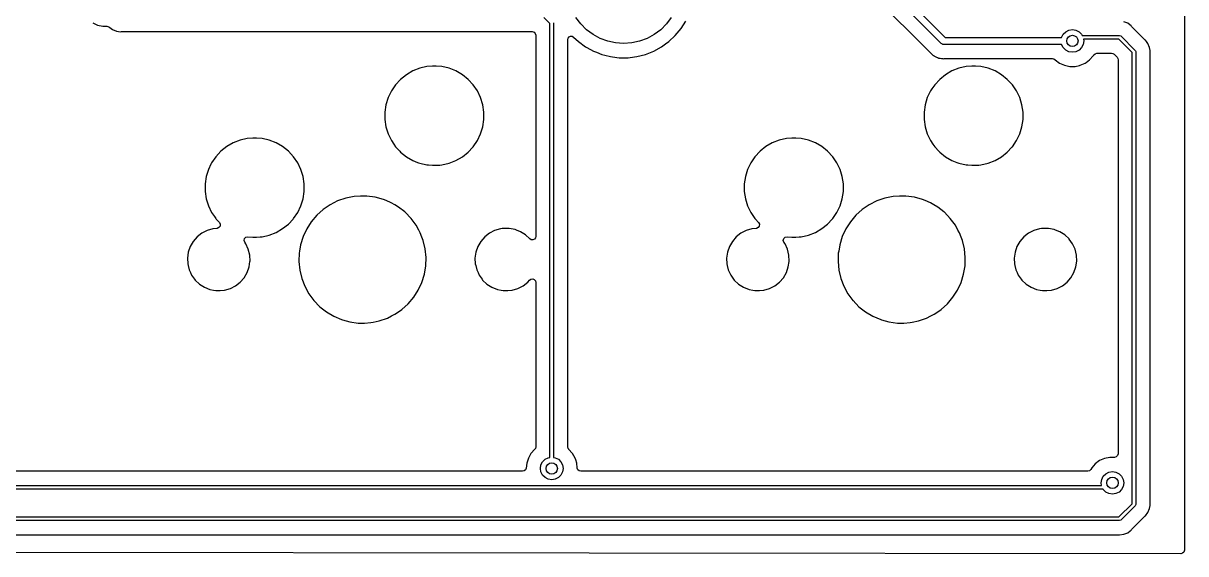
# Model space of a CAD drawing. Extents: x 30 to 259, y -142 to -25.
# Drawn here: x 217.8 to 258.88, y -121.12 to -102.38 of the extents above; entities that cross this region are included whole.
import ezdxf

# ---------------------------------------------------------------- set-up
doc = ezdxf.new("R2010")
doc.units = 0
doc.layers.add('BLACK', color=7, linetype='CONTINUOUS')

msp = doc.modelspace()

# ---------------------------------------------------------------- linework, layer by layer
at = {"layer": 'BLACK', "linetype": 'CONTINUOUS'}
for p, q in [((258.875, -27.3999), (258.825, -121)), ((250.232, -103.088), (238.212, -91.0684)), ((238.425, -90.9282), (250.372, -102.875)), ((237.883, -91.4473), (249.819, -103.384)), ((236.41, -102.388), (236.194, -102.171)), ((237.503, -102.402), (237.331, -102.173)), ((240.697, -102.173), (240.525, -102.402)), ((220.257, -102.364), (220.43, -102.441)), ((220.43, -102.441), (220.615, -102.48)), ((220.615, -102.48), (220.755, -102.48)), ((220.755, -102.48), (220.795, -102.487)), ((220.795, -102.487), (220.83, -102.506)), ((220.83, -102.506), (220.859, -102.528)), ((220.859, -102.528), (220.859, -102.528)), ((220.859, -102.528), (220.954, -102.601)), ((220.954, -102.601), (220.954, -102.601)), ((220.954, -102.601), (220.954, -102.601)), ((220.954, -102.601), (221.091, -102.657)), ((221.091, -102.657), (221.238, -102.677)), ((221.238, -102.677), (221.267, -102.673)), ((221.267, -102.673), (221.283, -102.672)), ((221.283, -102.672), (235.786, -102.672)), ((235.786, -102.672), (235.848, -102.689)), ((236.41, -117.72), (236.41, -102.388)), ((236.537, -102.362), (236.537, -117.72)), ((237.704, -102.603), (237.503, -102.402)), ((237.933, -102.775), (237.704, -102.603)), ((240.324, -102.603), (240.095, -102.775)), ((240.525, -102.402), (240.324, -102.603)), ((240.84, -102.807), (241.041, -102.565)), ((241.041, -102.565), (241.21, -102.299)), ((254.546, -102.765), (254.635, -102.676)), ((254.635, -102.676), (254.746, -102.62)), ((254.746, -102.62), (254.87, -102.6)), ((254.87, -102.6), (254.994, -102.62)), ((254.994, -102.62), (255.105, -102.676)), ((255.105, -102.676), (255.194, -102.765)), ((256.824, -102.377), (256.687, -102.321)), ((256.898, -102.434), (256.824, -102.377)), ((256.942, -102.468), (256.898, -102.434)), ((256.898, -102.434), (256.898, -102.434)), ((256.96, -102.491), (256.942, -102.468)), ((256.971, -102.503), (256.96, -102.491)), ((257.415, -102.947), (256.971, -102.503)), ((235.848, -102.689), (235.893, -102.734)), ((235.893, -102.734), (235.91, -102.796)), ((235.91, -102.796), (235.91, -109.908)), ((237.038, -102.953), (237.051, -102.898)), ((237.038, -105.776), (237.038, -102.953)), ((237.051, -102.898), (237.088, -102.854)), ((237.088, -102.854), (237.14, -102.831)), ((237.14, -102.831), (237.197, -102.834)), ((237.197, -102.834), (237.247, -102.863)), ((237.247, -102.863), (237.417, -103.022)), ((237.417, -103.022), (237.672, -103.207)), ((238.183, -102.911), (237.933, -102.775)), ((238.451, -103.011), (238.183, -102.911)), ((238.729, -103.072), (238.451, -103.011)), ((239.014, -103.092), (238.729, -103.072)), ((239.299, -103.072), (239.014, -103.092)), ((239.577, -103.011), (239.299, -103.072)), ((239.845, -102.911), (239.577, -103.011)), ((240.095, -102.775), (239.845, -102.911)), ((240.499, -103.104), (240.611, -103.022)), ((240.611, -103.022), (240.84, -102.807)), ((240.84, -102.807), (240.84, -102.807)), ((240.84, -102.807), (240.84, -102.807)), ((250.259, -103.103), (250.232, -103.088)), ((250.372, -102.875), (254.49, -102.875)), ((254.49, -102.875), (254.546, -102.765)), ((255.194, -102.765), (255.215, -102.806)), ((255.215, -102.806), (256.54, -102.806)), ((255.27, -103), (255.25, -103.124)), ((256.514, -102.933), (255.259, -102.933)), ((255.259, -102.933), (255.27, -103)), ((256.984, -103.404), (256.514, -102.933)), ((256.54, -102.806), (256.585, -102.825)), ((256.585, -102.825), (257.093, -103.333)), ((257.427, -102.958), (257.415, -102.947)), ((257.45, -102.976), (257.427, -102.958)), ((257.486, -103.022), (257.45, -102.976)), ((257.541, -103.094), (257.486, -103.022)), ((257.597, -103.231), (257.541, -103.094)), ((237.672, -103.207), (237.714, -103.231)), ((237.714, -103.231), (237.947, -103.359)), ((237.947, -103.359), (238.059, -103.403)), ((238.059, -103.403), (238.24, -103.475)), ((238.24, -103.475), (238.345, -103.502)), ((238.345, -103.502), (238.545, -103.553)), ((239.483, -103.553), (239.788, -103.475)), ((239.788, -103.475), (240.081, -103.359)), ((240.081, -103.359), (240.356, -103.207)), ((240.356, -103.207), (240.499, -103.104)), ((249.819, -103.384), (249.832, -103.4)), ((249.832, -103.4), (249.834, -103.402)), ((249.834, -103.402), (249.834, -103.402)), ((249.834, -103.402), (249.868, -103.434)), ((249.868, -103.434), (249.883, -103.448)), ((249.883, -103.448), (249.886, -103.451)), ((249.886, -103.451), (249.906, -103.47)), ((249.906, -103.47), (249.909, -103.473)), ((249.909, -103.473), (249.918, -103.48)), ((249.918, -103.48), (249.949, -103.51)), ((250.285, -103.12), (250.259, -103.103)), ((250.291, -103.121), (250.285, -103.12)), ((250.293, -103.122), (250.291, -103.121)), ((250.298, -103.122), (250.293, -103.122)), ((250.32, -103.125), (250.298, -103.122)), ((254.49, -103.125), (250.32, -103.125)), ((254.546, -103.235), (254.49, -103.125)), ((254.635, -103.324), (254.546, -103.235)), ((254.746, -103.38), (254.635, -103.324)), ((254.87, -103.4), (254.746, -103.38)), ((254.994, -103.38), (254.87, -103.4)), ((255.105, -103.324), (254.994, -103.38)), ((255.194, -103.235), (255.105, -103.324)), ((255.25, -103.124), (255.194, -103.235)), ((255.615, -103.51), (255.623, -103.496)), ((255.623, -103.496), (255.669, -103.451)), ((255.669, -103.451), (255.731, -103.434)), ((255.731, -103.434), (256.255, -103.434)), ((256.255, -103.434), (256.302, -103.443)), ((256.302, -103.443), (256.343, -103.47)), ((256.343, -103.47), (256.448, -103.575)), ((256.984, -119.354), (256.984, -103.404)), ((257.093, -103.333), (257.098, -103.346)), ((257.098, -103.346), (257.111, -103.378)), ((257.111, -103.378), (257.111, -119.38)), ((257.612, -103.338), (257.597, -103.231)), ((257.617, -103.378), (257.612, -103.338)), ((257.612, -103.423), (257.613, -103.407)), ((257.612, -119.335), (257.612, -103.423)), ((257.613, -103.407), (257.615, -103.393)), ((257.615, -103.393), (257.617, -103.378)), ((232.066, -103.909), (231.81, -103.968)), ((232.262, -103.894), (232.066, -103.909)), ((232.393, -103.894), (232.262, -103.894)), ((232.262, -103.894), (232.262, -103.894)), ((232.589, -103.909), (232.393, -103.894)), ((232.393, -103.894), (232.393, -103.894)), ((232.845, -103.968), (232.589, -103.909)), ((238.545, -103.553), (238.778, -103.583)), ((238.778, -103.583), (238.857, -103.593)), ((238.857, -103.593), (238.857, -103.593)), ((238.857, -103.593), (239.171, -103.593)), ((239.171, -103.593), (239.241, -103.584)), ((239.171, -103.593), (239.171, -103.593)), ((239.241, -103.584), (239.483, -103.553)), ((249.949, -103.51), (249.967, -103.52)), ((249.967, -103.52), (249.983, -103.53)), ((249.983, -103.53), (249.995, -103.539)), ((249.995, -103.539), (249.999, -103.543)), ((249.999, -103.543), (250.023, -103.553)), ((250.023, -103.553), (250.039, -103.56)), ((250.039, -103.56), (250.05, -103.565)), ((250.05, -103.565), (250.088, -103.586)), ((250.088, -103.586), (250.107, -103.591)), ((250.107, -103.591), (250.126, -103.597)), ((250.126, -103.597), (250.144, -103.605)), ((250.144, -103.605), (250.187, -103.612)), ((250.187, -103.612), (250.199, -103.615)), ((250.199, -103.615), (250.241, -103.626)), ((250.241, -103.626), (250.261, -103.626)), ((250.261, -103.626), (250.28, -103.627)), ((250.28, -103.627), (250.3, -103.63)), ((250.3, -103.63), (250.344, -103.626)), ((250.344, -103.626), (250.355, -103.626)), ((250.355, -103.626), (254.166, -103.626)), ((251.116, -103.909), (250.86, -103.968)), ((251.312, -103.894), (251.116, -103.909)), ((251.443, -103.894), (251.312, -103.894)), ((251.312, -103.894), (251.312, -103.894)), ((251.639, -103.909), (251.443, -103.894)), ((251.443, -103.894), (251.443, -103.894)), ((251.895, -103.968), (251.639, -103.909)), ((254.166, -103.626), (254.217, -103.636)), ((254.217, -103.636), (254.258, -103.667)), ((254.258, -103.667), (254.264, -103.673)), ((254.264, -103.673), (254.417, -103.784)), ((254.417, -103.784), (254.417, -103.784)), ((254.417, -103.784), (254.417, -103.784)), ((254.417, -103.784), (254.59, -103.861)), ((254.59, -103.861), (254.775, -103.9)), ((254.775, -103.9), (254.775, -103.9)), ((254.775, -103.9), (254.965, -103.9)), ((254.965, -103.9), (255.121, -103.867)), ((254.965, -103.9), (254.965, -103.9)), ((255.121, -103.867), (255.15, -103.861)), ((255.15, -103.861), (255.323, -103.784)), ((255.323, -103.784), (255.352, -103.763)), ((255.352, -103.763), (255.476, -103.673)), ((255.476, -103.673), (255.48, -103.668)), ((255.48, -103.668), (255.603, -103.532)), ((255.603, -103.532), (255.615, -103.51)), ((256.448, -103.575), (256.475, -103.616)), ((256.475, -103.616), (256.484, -103.663)), ((256.484, -103.663), (256.484, -117.593)), ((231.339, -104.195), (231.134, -104.358)), ((231.566, -104.063), (231.339, -104.195)), ((231.81, -103.968), (231.566, -104.063)), ((233.089, -104.063), (232.845, -103.968)), ((233.316, -104.195), (233.089, -104.063)), ((233.521, -104.358), (233.316, -104.195)), ((233.316, -104.195), (233.316, -104.195)), ((250.389, -104.195), (250.184, -104.358)), ((250.616, -104.063), (250.389, -104.195)), ((250.86, -103.968), (250.616, -104.063)), ((252.139, -104.063), (251.895, -103.968)), ((252.366, -104.195), (252.139, -104.063)), ((252.571, -104.358), (252.366, -104.195)), ((252.366, -104.195), (252.366, -104.195)), ((230.855, -104.698), (230.807, -104.767)), ((230.955, -104.551), (230.855, -104.698)), ((231.134, -104.358), (230.955, -104.551)), ((233.7, -104.551), (233.521, -104.358)), ((233.521, -104.358), (233.521, -104.358)), ((233.521, -104.358), (233.521, -104.358)), ((233.848, -104.767), (233.7, -104.551)), ((233.7, -104.551), (233.7, -104.551)), ((233.7, -104.551), (233.7, -104.551)), ((249.905, -104.698), (249.857, -104.767)), ((250.005, -104.551), (249.905, -104.698)), ((250.184, -104.358), (250.005, -104.551)), ((252.75, -104.551), (252.571, -104.358)), ((252.571, -104.358), (252.571, -104.358)), ((252.571, -104.358), (252.571, -104.358)), ((252.898, -104.767), (252.75, -104.551)), ((252.75, -104.551), (252.75, -104.551)), ((252.75, -104.551), (252.75, -104.551)), ((230.693, -105.004), (230.616, -105.254)), ((230.807, -104.767), (230.693, -105.004)), ((233.962, -105.004), (233.848, -104.767)), ((234.039, -105.254), (233.962, -105.004)), ((249.743, -105.004), (249.666, -105.254)), ((249.857, -104.767), (249.743, -105.004)), ((253.012, -105.004), (252.898, -104.767)), ((253.089, -105.254), (253.012, -105.004)), ((230.616, -105.254), (230.577, -105.514)), ((230.577, -105.514), (230.577, -105.776)), ((234.078, -105.514), (234.039, -105.254)), ((234.078, -105.776), (234.078, -105.514)), ((249.666, -105.254), (249.627, -105.514)), ((249.627, -105.514), (249.627, -105.776)), ((253.128, -105.514), (253.089, -105.254)), ((253.128, -105.776), (253.128, -105.514)), ((230.577, -105.776), (230.616, -106.036)), ((234.039, -106.036), (234.078, -105.776)), ((237.038, -110.672), (237.038, -105.776)), ((249.627, -105.776), (249.666, -106.036)), ((253.089, -106.036), (253.128, -105.776)), ((230.616, -106.036), (230.693, -106.286)), ((230.693, -106.286), (230.807, -106.523)), ((233.848, -106.523), (233.962, -106.286)), ((233.962, -106.286), (234.039, -106.036)), ((249.666, -106.036), (249.743, -106.286)), ((249.743, -106.286), (249.857, -106.523)), ((252.898, -106.523), (253.012, -106.286)), ((253.012, -106.286), (253.089, -106.036)), ((224.989, -106.735), (224.784, -106.898)), ((225.216, -106.603), (224.989, -106.735)), ((225.46, -106.508), (225.216, -106.603)), ((225.716, -106.449), (225.46, -106.508)), ((225.912, -106.434), (225.716, -106.449)), ((226.043, -106.434), (225.912, -106.434)), ((225.912, -106.434), (225.912, -106.434)), ((226.239, -106.449), (226.043, -106.434)), ((226.043, -106.434), (226.043, -106.434)), ((226.495, -106.508), (226.239, -106.449)), ((226.739, -106.603), (226.495, -106.508)), ((226.966, -106.735), (226.739, -106.603)), ((227.171, -106.898), (226.966, -106.735)), ((226.966, -106.735), (226.966, -106.735)), ((230.807, -106.523), (230.89, -106.644)), ((230.89, -106.644), (230.955, -106.739)), ((230.955, -106.739), (231.102, -106.898)), ((233.521, -106.932), (233.684, -106.756)), ((233.684, -106.756), (233.7, -106.739)), ((233.7, -106.739), (233.848, -106.523)), ((233.7, -106.739), (233.7, -106.739)), ((233.7, -106.739), (233.7, -106.739)), ((244.039, -106.735), (243.834, -106.898)), ((244.266, -106.603), (244.039, -106.735)), ((244.51, -106.508), (244.266, -106.603)), ((244.766, -106.449), (244.51, -106.508)), ((244.962, -106.434), (244.766, -106.449)), ((245.093, -106.434), (244.962, -106.434)), ((244.962, -106.434), (244.962, -106.434)), ((245.289, -106.449), (245.093, -106.434)), ((245.093, -106.434), (245.093, -106.434)), ((245.545, -106.508), (245.289, -106.449)), ((245.789, -106.603), (245.545, -106.508)), ((246.016, -106.735), (245.789, -106.603)), ((246.221, -106.898), (246.016, -106.735)), ((246.016, -106.735), (246.016, -106.735)), ((249.857, -106.523), (249.94, -106.644)), ((249.94, -106.644), (250.005, -106.739)), ((250.005, -106.739), (250.152, -106.898)), ((252.571, -106.932), (252.734, -106.756)), ((252.734, -106.756), (252.75, -106.739)), ((252.75, -106.739), (252.898, -106.523)), ((252.75, -106.739), (252.75, -106.739)), ((252.75, -106.739), (252.75, -106.739)), ((224.605, -107.091), (224.457, -107.307)), ((224.784, -106.898), (224.605, -107.091)), ((227.35, -107.091), (227.171, -106.898)), ((227.171, -106.898), (227.171, -106.898)), ((227.171, -106.898), (227.171, -106.898)), ((227.498, -107.307), (227.35, -107.091)), ((227.35, -107.091), (227.35, -107.091)), ((227.35, -107.091), (227.35, -107.091)), ((231.102, -106.898), (231.134, -106.932)), ((231.134, -106.932), (231.339, -107.095)), ((231.339, -107.095), (231.566, -107.227)), ((233.089, -107.227), (233.316, -107.095)), ((233.316, -107.095), (233.521, -106.932)), ((243.655, -107.091), (243.507, -107.307)), ((243.834, -106.898), (243.655, -107.091)), ((246.4, -107.091), (246.221, -106.898)), ((246.221, -106.898), (246.221, -106.898)), ((246.221, -106.898), (246.221, -106.898)), ((246.548, -107.307), (246.4, -107.091)), ((246.4, -107.091), (246.4, -107.091)), ((246.4, -107.091), (246.4, -107.091)), ((250.152, -106.898), (250.184, -106.932)), ((250.184, -106.932), (250.389, -107.095)), ((250.389, -107.095), (250.616, -107.227)), ((252.139, -107.227), (252.366, -107.095)), ((252.366, -107.095), (252.571, -106.932)), ((224.343, -107.544), (224.266, -107.794)), ((224.433, -107.359), (224.343, -107.544)), ((224.457, -107.307), (224.433, -107.359)), ((227.612, -107.544), (227.498, -107.307)), ((227.689, -107.794), (227.612, -107.544)), ((231.566, -107.227), (231.734, -107.293)), ((231.734, -107.293), (231.772, -107.307)), ((231.772, -107.307), (231.81, -107.322)), ((231.81, -107.322), (232.066, -107.381)), ((232.066, -107.381), (232.122, -107.385)), ((232.122, -107.385), (232.262, -107.395)), ((232.262, -107.395), (232.262, -107.395)), ((232.262, -107.395), (232.393, -107.395)), ((232.393, -107.395), (232.516, -107.386)), ((232.393, -107.395), (232.393, -107.395)), ((232.516, -107.386), (232.589, -107.381)), ((232.589, -107.381), (232.845, -107.322)), ((232.845, -107.322), (233.089, -107.227)), ((243.393, -107.544), (243.316, -107.794)), ((243.483, -107.359), (243.393, -107.544)), ((243.507, -107.307), (243.483, -107.359)), ((246.662, -107.544), (246.548, -107.307)), ((246.739, -107.794), (246.662, -107.544)), ((250.616, -107.227), (250.784, -107.293)), ((250.784, -107.293), (250.822, -107.307)), ((250.822, -107.307), (250.86, -107.322)), ((250.86, -107.322), (251.116, -107.381)), ((251.116, -107.381), (251.172, -107.385)), ((251.172, -107.385), (251.312, -107.395)), ((251.312, -107.395), (251.312, -107.395)), ((251.312, -107.395), (251.443, -107.395)), ((251.443, -107.395), (251.566, -107.386)), ((251.443, -107.395), (251.443, -107.395)), ((251.566, -107.386), (251.639, -107.381)), ((251.639, -107.381), (251.895, -107.322)), ((251.895, -107.322), (252.139, -107.227)), ((224.266, -107.794), (224.227, -108.054)), ((227.728, -108.054), (227.689, -107.794)), ((243.316, -107.794), (243.277, -108.054)), ((246.778, -108.054), (246.739, -107.794)), ((224.227, -108.054), (224.227, -108.316)), ((224.227, -108.316), (224.266, -108.576)), ((227.689, -108.576), (227.728, -108.316)), ((227.728, -108.316), (227.728, -108.054)), ((243.277, -108.054), (243.277, -108.316)), ((243.277, -108.316), (243.316, -108.576)), ((246.739, -108.576), (246.778, -108.316)), ((246.778, -108.316), (246.778, -108.054)), ((224.266, -108.576), (224.343, -108.826)), ((224.343, -108.826), (224.457, -109.063)), ((227.498, -109.063), (227.612, -108.826)), ((227.612, -108.826), (227.689, -108.576)), ((228.641, -108.79), (228.393, -108.96)), ((228.909, -108.654), (228.641, -108.79)), ((229.193, -108.555), (228.909, -108.654)), ((229.488, -108.496), (229.193, -108.555)), ((229.712, -108.481), (229.488, -108.496)), ((229.938, -108.481), (229.712, -108.481)), ((229.712, -108.481), (229.712, -108.481)), ((230.236, -108.521), (229.938, -108.481)), ((230.525, -108.6), (230.236, -108.521)), ((230.236, -108.521), (230.236, -108.521)), ((230.236, -108.521), (230.236, -108.521)), ((230.621, -108.641), (230.525, -108.6)), ((230.802, -108.717), (230.621, -108.641)), ((230.926, -108.791), (230.802, -108.717)), ((231.061, -108.87), (230.926, -108.791)), ((243.316, -108.576), (243.393, -108.826)), ((243.393, -108.826), (243.507, -109.063)), ((246.548, -109.063), (246.662, -108.826)), ((246.662, -108.826), (246.739, -108.576)), ((247.691, -108.79), (247.443, -108.96)), ((247.959, -108.654), (247.691, -108.79)), ((248.243, -108.555), (247.959, -108.654)), ((248.538, -108.496), (248.243, -108.555)), ((248.762, -108.481), (248.538, -108.496)), ((248.988, -108.481), (248.762, -108.481)), ((248.762, -108.481), (248.762, -108.481)), ((249.286, -108.521), (248.988, -108.481)), ((249.575, -108.6), (249.286, -108.521)), ((249.286, -108.521), (249.286, -108.521)), ((249.286, -108.521), (249.286, -108.521)), ((249.671, -108.641), (249.575, -108.6)), ((249.852, -108.717), (249.671, -108.641)), ((249.976, -108.791), (249.852, -108.717)), ((250.111, -108.87), (249.976, -108.791)), ((224.457, -109.063), (224.558, -109.211)), ((224.558, -109.211), (224.605, -109.279)), ((227.35, -109.279), (227.498, -109.063)), ((228.171, -109.161), (227.977, -109.391)), ((228.393, -108.96), (228.171, -109.161)), ((231.278, -109.042), (231.061, -108.87)), ((231.296, -109.057), (231.278, -109.042)), ((231.505, -109.273), (231.296, -109.057)), ((243.507, -109.063), (243.608, -109.211)), ((243.608, -109.211), (243.655, -109.279)), ((246.4, -109.279), (246.548, -109.063)), ((247.221, -109.161), (247.027, -109.391)), ((247.443, -108.96), (247.221, -109.161)), ((250.328, -109.042), (250.111, -108.87)), ((250.346, -109.057), (250.328, -109.042)), ((250.555, -109.273), (250.346, -109.057)), ((224.498, -109.639), (224.296, -109.698)), ((224.653, -109.624), (224.498, -109.639)), ((224.605, -109.279), (224.621, -109.296)), ((224.621, -109.296), (224.732, -109.416)), ((224.716, -109.599), (224.653, -109.624)), ((224.757, -109.545), (224.716, -109.599)), ((224.732, -109.416), (224.763, -109.477)), ((224.763, -109.477), (224.757, -109.545)), ((226.739, -109.767), (226.966, -109.635)), ((226.966, -109.635), (227.171, -109.472)), ((227.171, -109.472), (227.334, -109.296)), ((227.334, -109.296), (227.35, -109.279)), ((227.35, -109.279), (227.35, -109.279)), ((227.35, -109.279), (227.35, -109.279)), ((227.815, -109.644), (227.688, -109.917)), ((227.977, -109.391), (227.815, -109.644)), ((231.684, -109.515), (231.505, -109.273)), ((231.778, -109.687), (231.684, -109.515)), ((234.658, -109.639), (234.456, -109.698)), ((234.728, -109.632), (234.658, -109.639)), ((234.815, -109.624), (234.728, -109.632)), ((234.973, -109.624), (234.815, -109.624)), ((235.179, -109.663), (234.973, -109.624)), ((234.973, -109.624), (234.973, -109.624)), ((235.228, -109.683), (235.179, -109.663)), ((235.179, -109.663), (235.179, -109.663)), ((235.179, -109.663), (235.179, -109.663)), ((243.548, -109.639), (243.346, -109.698)), ((243.703, -109.624), (243.548, -109.639)), ((243.655, -109.279), (243.671, -109.296)), ((243.671, -109.296), (243.782, -109.416)), ((243.766, -109.599), (243.703, -109.624)), ((243.807, -109.545), (243.766, -109.599)), ((243.782, -109.416), (243.813, -109.477)), ((243.813, -109.477), (243.807, -109.545)), ((245.789, -109.767), (246.016, -109.635)), ((246.016, -109.635), (246.221, -109.472)), ((246.221, -109.472), (246.384, -109.296)), ((246.384, -109.296), (246.4, -109.279)), ((246.4, -109.279), (246.4, -109.279)), ((246.4, -109.279), (246.4, -109.279)), ((246.865, -109.644), (246.738, -109.917)), ((247.027, -109.391), (246.865, -109.644)), ((250.734, -109.515), (250.555, -109.273)), ((250.828, -109.687), (250.734, -109.515)), ((253.708, -109.639), (253.506, -109.698)), ((253.778, -109.632), (253.708, -109.639)), ((253.865, -109.624), (253.778, -109.632)), ((254.023, -109.624), (253.865, -109.624)), ((254.229, -109.663), (254.023, -109.624)), ((254.023, -109.624), (254.023, -109.624)), ((254.278, -109.683), (254.229, -109.663)), ((254.229, -109.663), (254.229, -109.663)), ((254.229, -109.663), (254.229, -109.663)), ((223.944, -109.924), (223.806, -110.083)), ((224.109, -109.794), (223.944, -109.924)), ((224.296, -109.698), (224.109, -109.794)), ((225.605, -110.053), (225.62, -109.985)), ((225.627, -110.118), (225.605, -110.053)), ((225.62, -109.985), (225.67, -109.937)), ((225.67, -109.937), (225.738, -109.922)), ((225.738, -109.922), (225.912, -109.935)), ((225.912, -109.935), (225.912, -109.935)), ((225.912, -109.935), (226.043, -109.935)), ((226.043, -109.935), (226.166, -109.926)), ((226.043, -109.935), (226.043, -109.935)), ((226.166, -109.926), (226.239, -109.921)), ((226.239, -109.921), (226.495, -109.862)), ((226.495, -109.862), (226.739, -109.767)), ((227.688, -109.917), (227.599, -110.204)), ((231.828, -109.778), (231.778, -109.687)), ((231.889, -109.937), (231.828, -109.778)), ((231.936, -110.059), (231.889, -109.937)), ((232.006, -110.351), (231.936, -110.059)), ((234.104, -109.924), (233.966, -110.083)), ((234.269, -109.794), (234.104, -109.924)), ((234.456, -109.698), (234.269, -109.794)), ((235.374, -109.742), (235.228, -109.683)), ((235.551, -109.855), (235.374, -109.742)), ((235.7, -109.997), (235.551, -109.855)), ((235.551, -109.855), (235.551, -109.855)), ((235.551, -109.855), (235.551, -109.855)), ((235.75, -110.026), (235.7, -109.997)), ((235.807, -110.03), (235.75, -110.026)), ((235.86, -110.007), (235.807, -110.03)), ((235.897, -109.963), (235.86, -110.007)), ((235.91, -109.908), (235.897, -109.963)), ((242.994, -109.924), (242.856, -110.083)), ((243.159, -109.794), (242.994, -109.924)), ((243.346, -109.698), (243.159, -109.794)), ((244.655, -110.053), (244.67, -109.985)), ((244.677, -110.118), (244.655, -110.053)), ((244.67, -109.985), (244.72, -109.937)), ((244.72, -109.937), (244.788, -109.922)), ((244.788, -109.922), (244.962, -109.935)), ((244.962, -109.935), (244.962, -109.935)), ((244.962, -109.935), (245.093, -109.935)), ((245.093, -109.935), (245.216, -109.926)), ((245.093, -109.935), (245.093, -109.935)), ((245.216, -109.926), (245.289, -109.921)), ((245.289, -109.921), (245.545, -109.862)), ((245.545, -109.862), (245.789, -109.767)), ((246.738, -109.917), (246.649, -110.204)), ((250.878, -109.778), (250.828, -109.687)), ((250.939, -109.937), (250.878, -109.778)), ((250.986, -110.059), (250.939, -109.937)), ((251.056, -110.351), (250.986, -110.059)), ((253.154, -109.924), (253.016, -110.083)), ((253.319, -109.794), (253.154, -109.924)), ((253.506, -109.698), (253.319, -109.794)), ((254.424, -109.742), (254.278, -109.683)), ((254.601, -109.855), (254.424, -109.742)), ((254.754, -110), (254.601, -109.855)), ((254.601, -109.855), (254.601, -109.855)), ((254.601, -109.855), (254.601, -109.855)), ((254.759, -110.007), (254.754, -110)), ((254.876, -110.172), (254.759, -110.007)), ((223.632, -110.464), (223.602, -110.672)), ((223.701, -110.265), (223.632, -110.464)), ((223.806, -110.083), (223.701, -110.265)), ((225.666, -110.172), (225.627, -110.118)), ((225.753, -110.363), (225.666, -110.172)), ((225.666, -110.172), (225.666, -110.172)), ((225.666, -110.172), (225.666, -110.172)), ((225.803, -110.568), (225.753, -110.363)), ((227.562, -110.425), (227.549, -110.5)), ((227.599, -110.204), (227.562, -110.425)), ((232.036, -110.65), (232.006, -110.351)), ((233.792, -110.464), (233.762, -110.672)), ((233.861, -110.265), (233.792, -110.464)), ((233.966, -110.083), (233.861, -110.265)), ((242.682, -110.464), (242.652, -110.672)), ((242.751, -110.265), (242.682, -110.464)), ((242.856, -110.083), (242.751, -110.265)), ((244.716, -110.172), (244.677, -110.118)), ((244.803, -110.363), (244.716, -110.172)), ((244.716, -110.172), (244.716, -110.172)), ((244.716, -110.172), (244.716, -110.172)), ((244.853, -110.568), (244.803, -110.363)), ((246.612, -110.425), (246.599, -110.5)), ((246.649, -110.204), (246.612, -110.425)), ((251.086, -110.65), (251.056, -110.351)), ((252.842, -110.464), (252.812, -110.672)), ((252.911, -110.265), (252.842, -110.464)), ((253.016, -110.083), (252.911, -110.265)), ((254.963, -110.363), (254.876, -110.172)), ((254.876, -110.172), (254.876, -110.172)), ((254.876, -110.172), (254.876, -110.172)), ((255.013, -110.568), (254.963, -110.363)), ((223.602, -110.672), (223.612, -110.882)), ((223.612, -110.882), (223.626, -110.938)), ((225.783, -110.986), (225.809, -110.8)), ((225.813, -110.778), (225.803, -110.568)), ((225.809, -110.8), (225.813, -110.778)), ((227.54, -110.778), (227.539, -110.8)), ((227.539, -110.8), (227.569, -111.099)), ((227.549, -110.5), (227.54, -110.778)), ((232.026, -110.95), (232.036, -110.65)), ((233.762, -110.672), (233.772, -110.882)), ((233.772, -110.882), (233.786, -110.938)), ((237.038, -117.344), (237.038, -110.672)), ((242.652, -110.672), (242.662, -110.882)), ((242.662, -110.882), (242.676, -110.938)), ((244.833, -110.986), (244.859, -110.8)), ((244.863, -110.778), (244.853, -110.568)), ((244.859, -110.8), (244.863, -110.778)), ((246.59, -110.778), (246.589, -110.8)), ((246.589, -110.8), (246.619, -111.099)), ((246.599, -110.5), (246.59, -110.778)), ((251.076, -110.95), (251.085, -110.672)), ((251.085, -110.672), (251.086, -110.65)), ((252.812, -110.672), (252.822, -110.882)), ((252.822, -110.882), (252.836, -110.938)), ((254.993, -110.986), (255.023, -110.778)), ((255.023, -110.778), (255.013, -110.568)), ((223.626, -110.938), (223.662, -111.087)), ((223.662, -111.087), (223.709, -111.189)), ((223.709, -111.189), (223.749, -111.278)), ((223.749, -111.278), (223.851, -111.421)), ((225.609, -111.367), (225.714, -111.185)), ((225.714, -111.185), (225.783, -110.986)), ((227.569, -111.099), (227.639, -111.391)), ((231.887, -111.533), (231.976, -111.246)), ((231.976, -111.246), (232.026, -110.95)), ((233.786, -110.938), (233.822, -111.087)), ((233.822, -111.087), (233.869, -111.189)), ((233.869, -111.189), (233.909, -111.278)), ((233.909, -111.278), (234.011, -111.421)), ((242.676, -110.938), (242.712, -111.087)), ((242.712, -111.087), (242.759, -111.189)), ((242.759, -111.189), (242.799, -111.278)), ((242.799, -111.278), (242.901, -111.421)), ((244.659, -111.367), (244.764, -111.185)), ((244.764, -111.185), (244.833, -110.986)), ((246.619, -111.099), (246.689, -111.391)), ((250.937, -111.533), (251.026, -111.246)), ((251.026, -111.246), (251.076, -110.95)), ((252.836, -110.938), (252.872, -111.087)), ((252.872, -111.087), (252.919, -111.189)), ((252.919, -111.189), (252.959, -111.278)), ((252.959, -111.278), (253.061, -111.421)), ((254.819, -111.367), (254.924, -111.185)), ((254.924, -111.185), (254.993, -110.986)), ((223.851, -111.421), (223.871, -111.45)), ((223.871, -111.45), (224.024, -111.595)), ((224.024, -111.595), (224.024, -111.595)), ((224.024, -111.595), (224.024, -111.595)), ((224.024, -111.595), (224.201, -111.708)), ((224.201, -111.708), (224.201, -111.708)), ((224.201, -111.708), (224.396, -111.787)), ((225.119, -111.752), (225.306, -111.656)), ((225.306, -111.656), (225.471, -111.526)), ((225.471, -111.526), (225.609, -111.367)), ((227.639, -111.391), (227.747, -111.672)), ((227.747, -111.672), (227.891, -111.935)), ((231.76, -111.806), (231.887, -111.533)), ((234.011, -111.421), (234.031, -111.45)), ((234.031, -111.45), (234.184, -111.595)), ((234.184, -111.595), (234.184, -111.595)), ((234.184, -111.595), (234.184, -111.595)), ((234.184, -111.595), (234.361, -111.708)), ((234.361, -111.708), (234.361, -111.708)), ((234.361, -111.708), (234.556, -111.787)), ((235.279, -111.752), (235.466, -111.656)), ((235.466, -111.656), (235.631, -111.526)), ((235.631, -111.526), (235.692, -111.455)), ((235.692, -111.455), (235.741, -111.421)), ((235.741, -111.421), (235.8, -111.413)), ((235.8, -111.413), (235.856, -111.434)), ((235.856, -111.434), (235.896, -111.478)), ((235.896, -111.478), (235.91, -111.536)), ((235.91, -111.536), (235.91, -117.344)), ((242.901, -111.421), (242.921, -111.45)), ((242.921, -111.45), (243.074, -111.595)), ((243.074, -111.595), (243.074, -111.595)), ((243.074, -111.595), (243.074, -111.595)), ((243.074, -111.595), (243.251, -111.708)), ((243.251, -111.708), (243.251, -111.708)), ((243.251, -111.708), (243.446, -111.787)), ((244.169, -111.752), (244.356, -111.656)), ((244.356, -111.656), (244.521, -111.526)), ((244.521, -111.526), (244.659, -111.367)), ((246.689, -111.391), (246.797, -111.672)), ((246.797, -111.672), (246.941, -111.935)), ((250.81, -111.806), (250.937, -111.533)), ((253.061, -111.421), (253.081, -111.45)), ((253.081, -111.45), (253.234, -111.595)), ((253.234, -111.595), (253.234, -111.595)), ((253.234, -111.595), (253.234, -111.595)), ((253.234, -111.595), (253.411, -111.708)), ((253.411, -111.708), (253.411, -111.708)), ((253.411, -111.708), (253.606, -111.787)), ((254.329, -111.752), (254.516, -111.656)), ((254.516, -111.656), (254.681, -111.526)), ((254.681, -111.526), (254.819, -111.367)), ((224.396, -111.787), (224.525, -111.811)), ((224.525, -111.811), (224.602, -111.826)), ((224.602, -111.826), (224.602, -111.826)), ((224.602, -111.826), (224.76, -111.826)), ((224.76, -111.826), (224.917, -111.811)), ((224.76, -111.826), (224.76, -111.826)), ((224.917, -111.811), (225.119, -111.752)), ((227.891, -111.935), (228.063, -112.168)), ((231.404, -112.289), (231.598, -112.059)), ((231.598, -112.059), (231.76, -111.806)), ((234.556, -111.787), (234.685, -111.811)), ((234.685, -111.811), (234.762, -111.826)), ((234.762, -111.826), (234.762, -111.826)), ((234.762, -111.826), (234.92, -111.826)), ((234.92, -111.826), (235.077, -111.811)), ((234.92, -111.826), (234.92, -111.826)), ((235.077, -111.811), (235.279, -111.752)), ((243.446, -111.787), (243.575, -111.811)), ((243.575, -111.811), (243.652, -111.826)), ((243.652, -111.826), (243.652, -111.826)), ((243.652, -111.826), (243.81, -111.826)), ((243.81, -111.826), (243.967, -111.811)), ((243.81, -111.826), (243.81, -111.826)), ((243.967, -111.811), (244.169, -111.752)), ((246.941, -111.935), (247.113, -112.168)), ((250.454, -112.289), (250.648, -112.059)), ((250.648, -112.059), (250.81, -111.806)), ((253.606, -111.787), (253.735, -111.811)), ((253.735, -111.811), (253.812, -111.826)), ((253.812, -111.826), (253.812, -111.826)), ((253.812, -111.826), (253.97, -111.826)), ((253.97, -111.826), (254.127, -111.811)), ((253.97, -111.826), (253.97, -111.826)), ((254.127, -111.811), (254.329, -111.752)), ((228.063, -112.168), (228.07, -112.177)), ((228.07, -112.177), (228.279, -112.393)), ((228.279, -112.393), (228.514, -112.58)), ((230.992, -112.621), (231.182, -112.49)), ((231.182, -112.49), (231.404, -112.289)), ((247.113, -112.168), (247.12, -112.177)), ((247.12, -112.177), (247.329, -112.393)), ((247.329, -112.393), (247.564, -112.58)), ((250.042, -112.621), (250.232, -112.49)), ((250.232, -112.49), (250.454, -112.289)), ((228.514, -112.58), (228.773, -112.733)), ((228.773, -112.733), (229.05, -112.85)), ((229.05, -112.85), (229.05, -112.85)), ((229.05, -112.85), (229.05, -112.85)), ((229.05, -112.85), (229.078, -112.858)), ((229.078, -112.858), (229.339, -112.929)), ((229.339, -112.929), (229.637, -112.969)), ((230.087, -112.954), (230.163, -112.939)), ((230.163, -112.939), (230.382, -112.894)), ((230.382, -112.894), (230.666, -112.796)), ((230.666, -112.796), (230.815, -112.72)), ((230.815, -112.72), (230.934, -112.66)), ((230.934, -112.66), (230.992, -112.621)), ((247.564, -112.58), (247.823, -112.733)), ((247.823, -112.733), (248.1, -112.85)), ((248.1, -112.85), (248.1, -112.85)), ((248.1, -112.85), (248.1, -112.85)), ((248.1, -112.85), (248.128, -112.858)), ((248.128, -112.858), (248.389, -112.929)), ((248.389, -112.929), (248.687, -112.969)), ((249.137, -112.954), (249.213, -112.939)), ((249.213, -112.939), (249.432, -112.894)), ((249.432, -112.894), (249.716, -112.796)), ((249.716, -112.796), (249.865, -112.72)), ((249.865, -112.72), (249.984, -112.66)), ((249.984, -112.66), (250.042, -112.621)), ((229.637, -112.969), (229.863, -112.969)), ((229.863, -112.969), (230.087, -112.954)), ((229.863, -112.969), (229.863, -112.969)), ((248.687, -112.969), (248.913, -112.969)), ((248.913, -112.969), (249.137, -112.954)), ((248.913, -112.969), (248.913, -112.969)), ((235.877, -117.427), (235.741, -117.578)), ((235.896, -117.4), (235.875, -117.425)), ((235.875, -117.425), (235.877, -117.427)), ((235.91, -117.344), (235.896, -117.4)), ((237.052, -117.4), (237.038, -117.344)), ((237.073, -117.425), (237.052, -117.4)), ((237.071, -117.427), (237.073, -117.425)), ((237.207, -117.578), (237.071, -117.427)), ((235.647, -117.742), (235.588, -117.922)), ((235.741, -117.578), (235.647, -117.742)), ((236.094, -117.986), (236.15, -117.875)), ((236.15, -117.875), (236.239, -117.786)), ((236.239, -117.786), (236.35, -117.73)), ((236.35, -117.73), (236.41, -117.72)), ((236.537, -117.72), (236.598, -117.73)), ((236.598, -117.73), (236.709, -117.786)), ((236.709, -117.786), (236.798, -117.875)), ((236.798, -117.875), (236.854, -117.986)), ((237.301, -117.742), (237.207, -117.578)), ((237.32, -117.799), (237.301, -117.742)), ((237.36, -117.922), (237.32, -117.799)), ((255.833, -117.834), (255.68, -117.945)), ((256.006, -117.757), (255.833, -117.834)), ((256.191, -117.718), (256.006, -117.757)), ((256.36, -117.718), (256.191, -117.718)), ((256.422, -117.701), (256.36, -117.718)), ((256.467, -117.655), (256.422, -117.701)), ((256.484, -117.593), (256.467, -117.655)), ((235.446, -118.209), (196.782, -118.209)), ((235.505, -118.195), (235.446, -118.209)), ((235.549, -118.155), (235.505, -118.195)), ((235.57, -118.098), (235.549, -118.155)), ((235.588, -117.922), (235.57, -118.098)), ((236.074, -118.11), (236.094, -117.986)), ((236.094, -118.234), (236.074, -118.11)), ((236.15, -118.345), (236.094, -118.234)), ((236.854, -118.234), (236.798, -118.345)), ((236.854, -117.986), (236.874, -118.11)), ((236.874, -118.11), (236.854, -118.234)), ((237.377, -118.086), (237.36, -117.922)), ((237.378, -118.098), (237.377, -118.086)), ((237.399, -118.155), (237.378, -118.098)), ((237.443, -118.195), (237.399, -118.155)), ((237.502, -118.209), (237.443, -118.195)), ((255.41, -118.209), (237.502, -118.209)), ((255.472, -118.193), (255.41, -118.209)), ((255.518, -118.147), (255.472, -118.193)), ((255.553, -118.086), (255.518, -118.147)), ((255.68, -117.945), (255.553, -118.086)), ((256.051, -118.294), (256.162, -118.238)), ((256.162, -118.238), (256.286, -118.218)), ((256.286, -118.218), (256.41, -118.238)), ((256.41, -118.238), (256.521, -118.294)), ((236.239, -118.434), (236.15, -118.345)), ((236.35, -118.49), (236.239, -118.434)), ((236.474, -118.51), (236.35, -118.49)), ((236.598, -118.49), (236.474, -118.51)), ((236.709, -118.434), (236.598, -118.49)), ((236.798, -118.345), (236.709, -118.434)), ((255.886, -118.618), (255.906, -118.494)), ((255.901, -118.71), (255.886, -118.618)), ((255.906, -118.494), (255.962, -118.383)), ((255.962, -118.383), (256.051, -118.294)), ((256.521, -118.294), (256.61, -118.383)), ((256.61, -118.383), (256.666, -118.494)), ((256.666, -118.494), (256.686, -118.618)), ((256.686, -118.618), (256.666, -118.742)), ((255.954, -118.837), (196.498, -118.837)), ((196.524, -118.71), (255.901, -118.71)), ((255.962, -118.853), (255.954, -118.837)), ((256.051, -118.942), (255.962, -118.853)), ((256.162, -118.998), (256.051, -118.942)), ((256.286, -119.018), (256.162, -118.998)), ((256.41, -118.998), (256.286, -119.018)), ((256.521, -118.942), (256.41, -118.998)), ((256.61, -118.853), (256.521, -118.942)), ((256.666, -118.742), (256.61, -118.853)), ((256.514, -119.825), (256.984, -119.354)), ((257.093, -119.425), (256.585, -119.933)), ((257.101, -119.405), (257.093, -119.425)), ((257.111, -119.38), (257.101, -119.405)), ((257.597, -119.527), (257.612, -119.417)), ((257.613, -119.351), (257.612, -119.335)), ((257.612, -119.417), (257.617, -119.38)), ((257.612, -119.417), (257.612, -119.417)), ((257.617, -119.38), (257.613, -119.351)), ((187.452, -119.825), (256.514, -119.825)), ((256.585, -119.933), (256.54, -119.951)), ((256.971, -120.255), (257.415, -119.811)), ((257.415, -119.811), (257.427, -119.8)), ((257.427, -119.8), (257.45, -119.782)), ((257.45, -119.782), (257.541, -119.664)), ((257.541, -119.664), (257.597, -119.527)), ((256.54, -119.951), (187.478, -119.951)), ((256.824, -120.381), (256.913, -120.313)), ((256.913, -120.313), (256.942, -120.29)), ((256.913, -120.313), (256.913, -120.313)), ((256.942, -120.29), (256.96, -120.267)), ((256.96, -120.267), (256.971, -120.255)), ((187.737, -120.452), (256.495, -120.452)), ((256.495, -120.452), (256.511, -120.453)), ((256.511, -120.453), (256.54, -120.457)), ((256.54, -120.457), (256.687, -120.437)), ((256.687, -120.437), (256.824, -120.381)), ((258.7, -121.124), (188.018, -121.05)), ((258.762, -121.108), (258.7, -121.124)), ((258.808, -121.062), (258.762, -121.108)), ((258.825, -121), (258.808, -121.062))]:
    msp.add_line(p, q, dxfattribs=at)
at = {"layer": 'BLACK'}
for centre in [(254.87, -103), (236.474, -118.11), (256.286, -118.618)]:
    msp.add_circle(centre, 0.2, dxfattribs=at)

doc.saveas('drawing.dxf')
